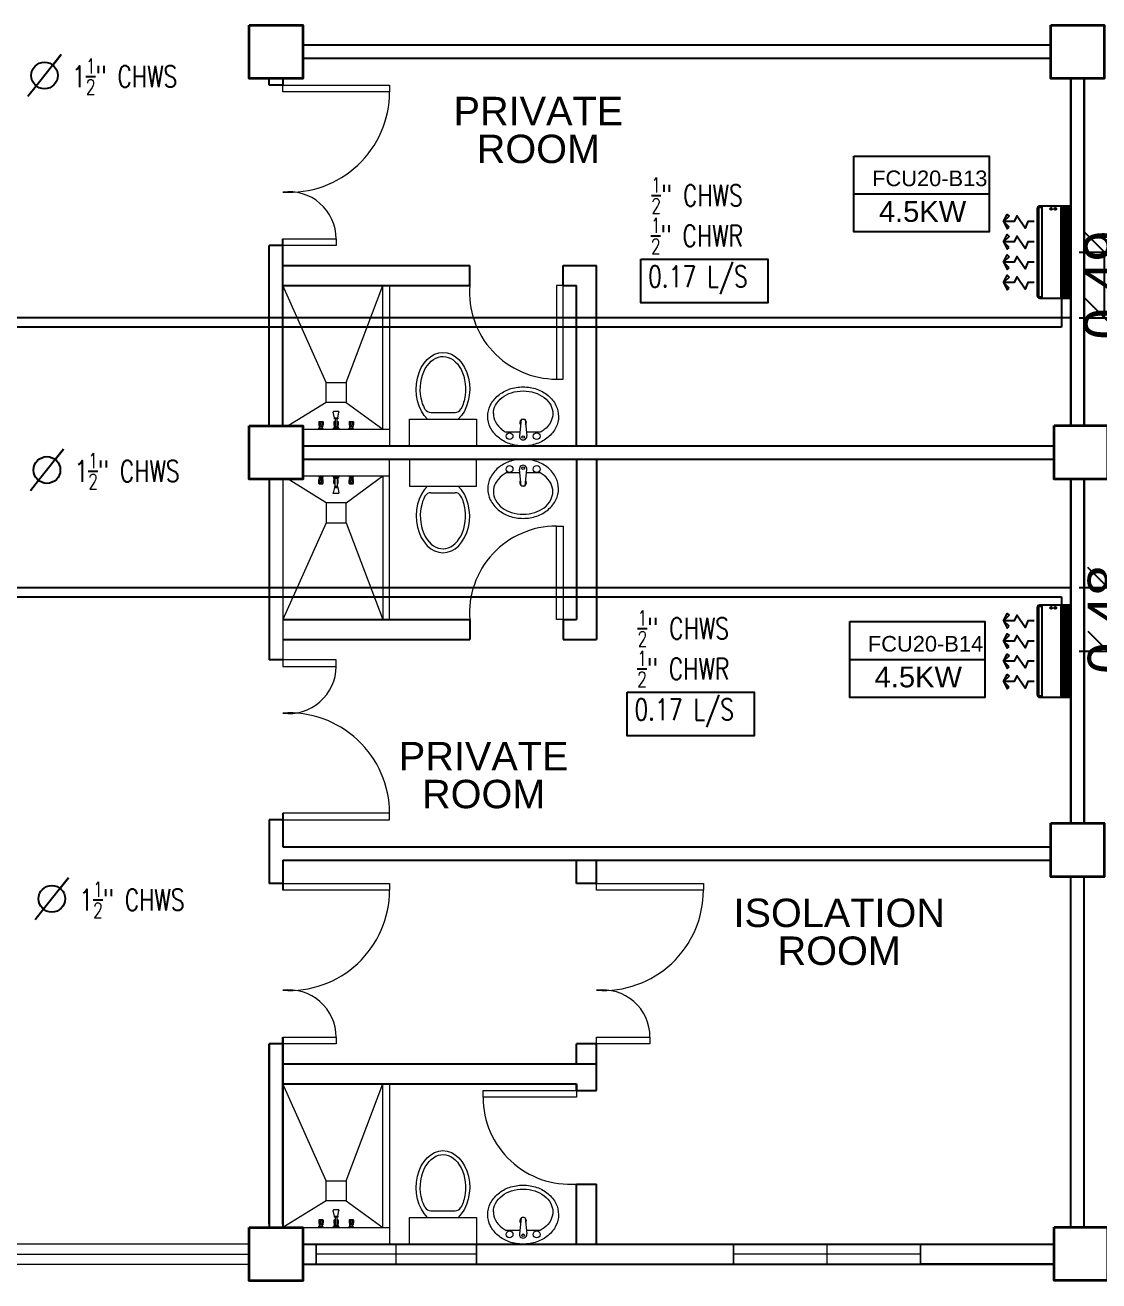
# Model space of a CAD drawing. Header units: millimetres. Extents: x 5 to 430, y 3 to 339.
# Drawn here: x 250.45 to 258.49, y 180.52 to 189.92 of the extents above; entities that cross this region are included whole.
import ezdxf

# ---------------------------------------------------------------- set-up
doc = ezdxf.new("R2010")
doc.units = ezdxf.units.MM
doc.header["$MEASUREMENT"] = 0
for name, color, linetype in [('AIR', 7, 'Continuous'), ('fcu line', 7, 'Continuous'), ('fcu return', 7, 'Continuous'), ('label', 7, 'Continuous'), ('Legends', 7, 'Continuous'), ('pipe label', 7, 'Continuous')]:
    doc.layers.add(name, color=color, linetype=linetype)
doc.styles.add('Arch-Dim', font='simplex.shx', dxfattribs={"width": 0.75})
doc.styles.get("Standard").update_dxf_attribs({"font": 'arial.ttf'})
doc.styles.add('SWISSLT175', font='swissl.ttf', dxfattribs={"height": 0.175})
doc.dimstyles.new('Copy of dimension', dxfattribs={"dimtxt": 0.3, "dimasz": 0.3, "dimexe": 0.18, "dimexo": 0.0625, "dimgap": 0.09, "dimtad": 0, "dimzin": 0, "dimdsep": 46, "dimtxsty": 'Standard', "dimblk": 'OBLIQUE', "dimcen": 0.09, "dimclrd": 256, "dimclre": 256, "dimclrt": 256, "dimadec": 0, "dimazin": 0, "dimtfac": 1, "dimtofl": 0, "dimtmove": 0, "dimatfit": 3, "dimldrblk": 'OBLIQUE', "dimfxl": 1, "dimtolj": 1, "dimtzin": 0, "dimarcsym": 0})

# ---------------------------------------------------------------- blocks, each defined once
blk = doc.blocks.new('CARRIER-S30-32 (FCD)')
at = {"layer": 'AIR'}
for p, q in [((0.825, -0.05), (-0.825, -0.05)), ((0.825, -0.075), (-0.825, -0.075)), ((0.825, -0.1), (-0.825, -0.1)), ((0.825, -0.125), (-0.825, -0.125)), ((0.825, -0.15), (-0.825, -0.15)), ((-0.6, -0.025), (-0.6, -0.175)), ((-0.4, -0.025), (-0.4, -0.175)), ((-0.2, -0.025), (-0.2, -0.175)), ((0, -0.025), (0, -0.175)), ((0.2, -0.025), (0.2, -0.175)), ((0.4, -0.025), (0.4, -0.175)), ((0.6, -0.025), (0.6, -0.175))]:
    blk.add_line(p, q, dxfattribs=at)
for points in [[(-0.8, -0.62), (0.8, -0.62, 0.414214), (0.85, -0.57), (0.85, 0), (-0.85, 0), (-0.85, -0.57, 0.414214)], [(-0.8, -0.595), (0.8, -0.595, 0.414214), (0.825, -0.57), (0.825, -0.525), (-0.825, -0.525), (-0.825, -0.57, 0.414214)]]:
    blk.add_lwpolyline(points, format="xyb", close=True, dxfattribs=at)
for points in [[(-0.825, -0.025), (0.825, -0.025), (0.825, -0.175), (-0.825, -0.175)], [(-0.664, -1.134), (-0.562, -1.239), (-0.697, -1.177)], [(-0.461, -1.134), (-0.562, -1.239), (-0.428, -1.177)], [(-0.289, -1.134), (-0.188, -1.239), (-0.322, -1.177)], [(-0.086, -1.134), (-0.188, -1.239), (-0.053, -1.177)], [(0.086, -1.134), (0.187, -1.239), (0.053, -1.177)], [(0.289, -1.134), (0.187, -1.239), (0.322, -1.177)], [(0.461, -1.134), (0.562, -1.239), (0.428, -1.177)], [(0.664, -1.134), (0.562, -1.239), (0.697, -1.177)]]:
    blk.add_lwpolyline(points, close=True, dxfattribs=at)
for points in [[(-0.562, -0.678), (-0.562, -0.794), (-0.44, -0.843), (-0.667, -0.996), (-0.562, -1.044), (-0.562, -1.239)], [(-0.188, -0.678), (-0.188, -0.794), (-0.065, -0.843), (-0.292, -0.996), (-0.188, -1.044), (-0.188, -1.239)], [(0.187, -0.678), (0.187, -0.794), (0.31, -0.843), (0.083, -0.996), (0.187, -1.044), (0.187, -1.239)], [(0.562, -0.678), (0.562, -0.794), (0.685, -0.843), (0.458, -0.996), (0.562, -1.044), (0.562, -1.239)]]:
    blk.add_lwpolyline(points, dxfattribs=at)
for centre in [(-0.8, -0.285), (-0.8, -0.36)]:
    blk.add_circle(centre, 0.0187, dxfattribs=at)
blk = doc.blocks.new('_Oblique')
at = {"color": 0, "linetype": 'ByBlock', "lineweight": -2}
blk.add_line((-0.5, -0.5), (0.5, 0.5), dxfattribs=at)
blk = doc.blocks.new('*D23')
at = {"layer": 'Defpoints', "color": 0, "transparency": 16777216}
for p in [(258.281, 188.219), (258.5338, 188.219), (258.281, 187.7268)]:
    blk.add_point(p, dxfattribs=at)
at = {"layer": 'Legends', "lineweight": -2, "transparency": 16777216}
for p, q in [((258.3435, 188.219), (258.7138, 188.219)), ((258.5338, 187.7268), (258.5338, 188.219)), ((258.3435, 187.7268), (258.7138, 187.7268))]:
    blk.add_line(p, q, dxfattribs=at)
at = {"layer": 'Legends', "lineweight": -2, "transparency": 16777216, "xscale": 0.3, "yscale": 0.3, "zscale": 0.3}
for p, rotation in [((258.5338, 188.219), 90), ((258.5338, 187.7268), 270)]:
    blk.add_blockref('_Oblique', p, dxfattribs=dict(at, rotation=rotation))
at = {"layer": 'Legends', "transparency": 16777216, "insert": (258.5338, 187.9729), "char_height": 0.3, "attachment_point": 5, "rotation": 90}
blk.add_mtext('\\A1;0.49', dxfattribs=at)
blk = doc.blocks.new('*D24')
at = {"layer": 'Defpoints', "color": 0, "transparency": 16777216}
for p in [(258.281, 185.7091), (258.281, 185.2315), (258.5601, 185.2315)]:
    blk.add_point(p, dxfattribs=at)
at = {"layer": 'Legends', "lineweight": -2, "transparency": 16777216}
for p, q in [((258.3435, 185.7091), (258.7401, 185.7091)), ((258.5601, 185.7091), (258.5601, 185.2315)), ((258.3435, 185.2315), (258.7401, 185.2315))]:
    blk.add_line(p, q, dxfattribs=at)
at = {"layer": 'Legends', "lineweight": -2, "transparency": 16777216, "xscale": 0.3, "yscale": 0.3, "zscale": 0.3}
for p, rotation in [((258.5601, 185.7091), 90), ((258.5601, 185.2315), 270)]:
    blk.add_blockref('_Oblique', p, dxfattribs=dict(at, rotation=rotation))
at = {"layer": 'Legends', "transparency": 16777216, "insert": (258.5601, 185.4703), "char_height": 0.3, "attachment_point": 5, "rotation": 90}
blk.add_mtext('\\A1;0.48', dxfattribs=at)

msp = doc.modelspace()

# ---------------------------------------------------------------- linework, layer by layer
at = {"color": 8, "lineweight": 25}
for p, q in [((258.131, 189.768), (252.531, 189.768)), ((258.131, 189.668), (252.531, 189.668)), ((252.281, 189.468), (252.281, 189.518)), ((252.381, 189.518), (252.381, 189.468)), ((258.281, 186.9201), (258.281, 189.518)), ((258.281, 189.518), (258.281, 186.9201)), ((258.381, 186.9201), (258.381, 189.518)), ((258.381, 189.518), (258.381, 186.9201)), ((252.381, 189.468), (252.281, 189.468)), ((252.381, 186.918), (252.381, 188.318)), ((252.281, 186.918), (252.281, 188.268)), ((252.381, 188.268), (252.281, 188.268)), ((252.281, 186.918), (252.281, 188.268)), ((252.531, 186.768), (258.1559, 186.768)), ((252.531, 186.668), (258.1559, 186.668)), ((252.281, 186.518), (252.281, 185.168)), ((258.281, 183.943), (258.281, 186.5201)), ((258.281, 186.5201), (258.281, 183.943)), ((258.381, 183.943), (258.381, 186.5201)), ((258.381, 186.5201), (258.381, 183.943)), ((252.381, 185.168), (252.281, 185.168)), ((252.281, 183.968), (252.281, 183.718)), ((252.381, 183.968), (252.281, 183.968)), ((252.381, 184.018), (252.381, 183.768)), ((252.281, 183.718), (252.281, 183.493)), ((252.381, 183.768), (258.131, 183.768)), ((252.381, 183.668), (252.381, 183.443)), ((252.381, 183.668), (258.131, 183.668)), ((252.381, 183.493), (252.281, 183.493)), ((258.281, 180.9201), (258.281, 183.543)), ((258.381, 180.9201), (258.381, 183.543)), ((252.281, 182.293), (252.281, 180.918)), ((252.281, 180.943), (252.281, 182.293)), ((252.381, 182.293), (252.281, 182.293)), ((252.281, 180.943), (252.281, 182.293)), ((252.381, 182.343), (252.381, 180.918)), ((252.381, 180.943), (252.381, 182.343)), ((252.531, 180.793), (258.1559, 180.793)), ((252.531, 180.643), (258.1559, 180.643)), ((258.1559, 180.643), (257.1559, 180.643))]:
    msp.add_line(p, q, dxfattribs=at)
at = {"color": 8, "lineweight": 25, "ltscale": 0.3}
for p, q in [((252.381, 188.118), (253.781, 188.118)), ((253.781, 187.968), (253.781, 188.118)), ((254.481, 188.118), (254.731, 188.118)), ((254.481, 187.968), (254.481, 188.118)), ((254.731, 186.768), (254.731, 188.118)), ((252.381, 187.968), (253.781, 187.968)), ((254.481, 187.968), (254.581, 187.968)), ((254.581, 186.768), (254.581, 187.968)), ((254.581, 186.668), (254.581, 185.468)), ((254.731, 186.668), (254.731, 185.318)), ((252.381, 185.468), (253.781, 185.468)), ((253.781, 185.468), (253.781, 185.318)), ((254.481, 185.468), (254.581, 185.468)), ((254.481, 185.468), (254.481, 185.318)), ((252.381, 185.318), (253.781, 185.318)), ((254.481, 185.318), (254.731, 185.318)), ((252.381, 182.143), (254.731, 182.143)), ((254.481, 182.143), (254.731, 182.143)), ((254.731, 181.943), (254.731, 182.143)), ((252.381, 181.993), (254.581, 181.993)), ((254.481, 181.993), (254.581, 181.993)), ((254.581, 181.943), (254.581, 181.993)), ((254.581, 180.793), (254.581, 181.243)), ((254.731, 180.793), (254.731, 181.243))]:
    msp.add_line(p, q, dxfattribs=at)
at = {"color": 8, "lineweight": 9, "ltscale": 0.3}
for p, q in [((252.706, 187.243), (252.381, 187.968)), ((252.856, 187.243), (253.131, 187.968)), ((252.706, 187.093), (252.4216, 186.918)), ((252.856, 187.093), (253.131, 186.893)), ((252.706, 186.343), (252.4216, 186.518)), ((252.856, 186.343), (253.131, 186.543)), ((252.706, 186.193), (252.381, 185.468)), ((252.856, 186.193), (253.131, 185.468)), ((252.706, 181.268), (252.381, 181.993)), ((252.856, 181.268), (253.131, 181.993)), ((252.706, 181.118), (252.381, 180.918)), ((252.856, 181.118), (253.131, 180.918))]:
    msp.add_line(p, q, dxfattribs=at)
at = {"color": 8, "lineweight": 9}
for p, q in [((252.281, 186.968), (252.281, 186.918)), ((252.381, 187.018), (252.381, 186.918)), ((252.7686, 186.9783), (252.7601, 187.0203)), ((252.8003, 187.0248), (252.7616, 187.0248)), ((252.7686, 186.9783), (252.7933, 186.9784)), ((252.7686, 186.9783), (252.7933, 186.9784)), ((252.7686, 186.9708), (252.7686, 186.9783)), ((252.7933, 186.9708), (252.7686, 186.9708)), ((252.7734, 186.9708), (252.7734, 186.9084)), ((252.7885, 186.9084), (252.7885, 186.9708)), ((252.7933, 186.9784), (252.8018, 187.0203)), ((252.7933, 186.9784), (252.7933, 186.9708)), ((253.331, 186.768), (253.331, 186.968)), ((253.331, 186.968), (253.831, 186.968)), ((253.4904, 187.018), (253.6713, 187.018)), ((253.831, 186.968), (253.831, 186.768)), ((252.531, 186.893), (253.181, 186.893)), ((252.6503, 186.8937), (252.6537, 186.9005)), ((252.6503, 186.8937), (252.6844, 186.8937)), ((252.6503, 186.8937), (252.6503, 186.893)), ((252.6503, 186.893), (252.6844, 186.893)), ((252.6542, 186.9501), (252.6506, 186.9483)), ((252.6506, 186.9483), (252.684, 186.9483)), ((252.6506, 186.9483), (252.6506, 186.9263)), ((252.6506, 186.9263), (252.6528, 186.9222)), ((252.6533, 186.9204), (252.6533, 186.9145)), ((252.6533, 186.9145), (252.6541, 186.9123)), ((252.6533, 186.9145), (252.6813, 186.9145)), ((252.6537, 186.9005), (252.6809, 186.9005)), ((252.6541, 186.9263), (252.6614, 186.9263)), ((252.6541, 186.9123), (252.6806, 186.9123)), ((252.6542, 186.9517), (252.6804, 186.9517)), ((252.6542, 186.9517), (252.6542, 186.9501)), ((252.6542, 186.9501), (252.6804, 186.9502)), ((252.6542, 186.9394), (252.6542, 186.9273)), ((252.6559, 186.9005), (252.6559, 186.9123)), ((252.6612, 186.9395), (252.6612, 186.9274)), ((252.6805, 186.9263), (252.6732, 186.9263)), ((252.6734, 186.9395), (252.6734, 186.9274)), ((252.6787, 186.9005), (252.6787, 186.9123)), ((252.6804, 186.9517), (252.6804, 186.9502)), ((252.6804, 186.9502), (252.684, 186.9483)), ((252.6804, 186.9394), (252.6804, 186.9273)), ((252.6813, 186.9145), (252.6806, 186.9123)), ((252.6844, 186.8937), (252.6809, 186.9005)), ((252.6813, 186.9204), (252.6813, 186.9145)), ((252.684, 186.9263), (252.6818, 186.9222)), ((252.684, 186.9483), (252.684, 186.9263)), ((252.6844, 186.8937), (252.6844, 186.893)), ((252.7636, 186.8988), (252.752, 186.893)), ((252.752, 186.893), (252.8099, 186.893)), ((252.7983, 186.9084), (252.7636, 186.9084)), ((252.7636, 186.9084), (252.7636, 186.8988)), ((252.7983, 186.8988), (252.7636, 186.8988)), ((252.7636, 186.8988), (252.7983, 186.8988)), ((252.7679, 186.9502), (252.7643, 186.9483)), ((252.7643, 186.9483), (252.7734, 186.9483)), ((252.7643, 186.9483), (252.7643, 186.9263)), ((252.7643, 186.9263), (252.7665, 186.9222)), ((252.7669, 186.9204), (252.7669, 186.9146)), ((252.7669, 186.9146), (252.7734, 186.9146)), ((252.7669, 186.9146), (252.7677, 186.9123)), ((252.7677, 186.9263), (252.7734, 186.9263)), ((252.7677, 186.9123), (252.7734, 186.9123)), ((252.7679, 186.9517), (252.7734, 186.9517)), ((252.7679, 186.9517), (252.7679, 186.9502)), ((252.7679, 186.9502), (252.7734, 186.9502)), ((252.7679, 186.9394), (252.7679, 186.9273)), ((252.7696, 186.9084), (252.7696, 186.9123)), ((252.7734, 186.9084), (252.7885, 186.9084)), ((252.7885, 186.9517), (252.794, 186.9517)), ((252.7885, 186.9502), (252.794, 186.9502)), ((252.7885, 186.9483), (252.7976, 186.9483)), ((252.7942, 186.9263), (252.7885, 186.9263)), ((252.7885, 186.9146), (252.795, 186.9146)), ((252.7885, 186.9123), (252.7942, 186.9123)), ((252.7923, 186.9084), (252.7923, 186.9123)), ((252.794, 186.9517), (252.794, 186.9502)), ((252.794, 186.9502), (252.7976, 186.9483)), ((252.794, 186.9394), (252.794, 186.9273)), ((252.795, 186.9146), (252.7942, 186.9123)), ((252.795, 186.9204), (252.795, 186.9146)), ((252.7976, 186.9263), (252.7954, 186.9222)), ((252.7976, 186.9483), (252.7976, 186.9263)), ((252.7983, 186.8988), (252.7983, 186.9084)), ((252.8099, 186.893), (252.7983, 186.8988)), ((252.8775, 186.8937), (252.8809, 186.9006)), ((252.8775, 186.8937), (252.8775, 186.893)), ((252.8775, 186.8937), (252.9116, 186.8937)), ((252.8775, 186.893), (252.9116, 186.893)), ((252.8815, 186.9502), (252.8779, 186.9483)), ((252.8779, 186.9483), (252.8779, 186.9263)), ((252.8779, 186.9483), (252.9112, 186.9483)), ((252.8779, 186.9263), (252.8801, 186.9222)), ((252.8806, 186.9204), (252.8806, 186.9146)), ((252.8806, 186.9146), (252.9086, 186.9146)), ((252.8806, 186.9146), (252.8813, 186.9123)), ((252.8809, 186.9006), (252.9082, 186.9006)), ((252.8813, 186.9123), (252.9078, 186.9123)), ((252.8814, 186.9263), (252.8887, 186.9263)), ((252.8815, 186.9517), (252.8815, 186.9502)), ((252.8815, 186.9517), (252.9076, 186.9517)), ((252.8815, 186.9502), (252.9076, 186.9502)), ((252.8815, 186.9395), (252.8815, 186.9273)), ((252.8832, 186.9005), (252.8832, 186.9123)), ((252.8885, 186.9396), (252.8885, 186.9274)), ((252.9078, 186.9263), (252.9005, 186.9263)), ((252.9006, 186.9396), (252.9006, 186.9274)), ((252.9059, 186.9006), (252.9059, 186.9123)), ((252.9076, 186.9517), (252.9076, 186.9502)), ((252.9076, 186.9502), (252.9112, 186.9483)), ((252.9077, 186.9395), (252.9077, 186.9273)), ((252.9086, 186.9146), (252.9078, 186.9123)), ((252.9116, 186.8937), (252.9082, 186.9006)), ((252.9086, 186.9204), (252.9086, 186.9146)), ((252.9112, 186.9263), (252.9091, 186.9222)), ((252.9112, 186.9483), (252.9112, 186.9263)), ((252.9116, 186.8937), (252.9116, 186.893)), ((254.1665, 186.9659), (254.1531, 186.844)), ((254.1955, 186.9659), (254.2088, 186.844)), ((254.1566, 186.87), (254.0543, 186.87)), ((253.831, 186.768), (253.331, 186.768)), ((253.331, 186.668), (253.331, 186.468)), ((253.831, 186.668), (253.331, 186.668)), ((253.831, 186.468), (253.831, 186.668)), ((254.1665, 186.4701), (254.1531, 186.5919)), ((254.1955, 186.4701), (254.2088, 186.5919)), ((252.531, 186.543), (253.181, 186.543)), ((252.6503, 186.543), (252.6844, 186.543)), ((252.6503, 186.5422), (252.6503, 186.543)), ((252.6503, 186.5422), (252.6844, 186.5422)), ((252.6503, 186.5422), (252.6537, 186.5354)), ((252.6506, 186.5096), (252.6528, 186.5137)), ((252.6506, 186.4877), (252.6506, 186.5096)), ((252.6533, 186.5214), (252.6541, 186.5237)), ((252.6533, 186.5214), (252.6813, 186.5214)), ((252.6533, 186.5155), (252.6533, 186.5214)), ((252.6537, 186.5354), (252.6809, 186.5354)), ((252.6541, 186.5237), (252.6806, 186.5237)), ((252.6541, 186.5096), (252.6614, 186.5096)), ((252.6542, 186.4965), (252.6542, 186.5086)), ((252.6559, 186.5354), (252.6559, 186.5237)), ((252.6612, 186.4964), (252.6612, 186.5085)), ((252.6805, 186.5096), (252.6732, 186.5096)), ((252.6734, 186.4964), (252.6734, 186.5085)), ((252.6787, 186.5354), (252.6787, 186.5237)), ((252.6804, 186.4965), (252.6804, 186.5086)), ((252.6813, 186.5214), (252.6806, 186.5237)), ((252.6844, 186.5422), (252.6809, 186.5354)), ((252.6813, 186.5155), (252.6813, 186.5214)), ((252.684, 186.5096), (252.6818, 186.5137)), ((252.684, 186.4877), (252.684, 186.5096)), ((252.6844, 186.5422), (252.6844, 186.543)), ((252.7636, 186.5372), (252.752, 186.543)), ((252.752, 186.543), (252.8099, 186.543)), ((252.7983, 186.5372), (252.7636, 186.5372)), ((252.7636, 186.5275), (252.7636, 186.5372)), ((252.7636, 186.5372), (252.7983, 186.5372)), ((252.7983, 186.5275), (252.7636, 186.5275)), ((252.7643, 186.5096), (252.7665, 186.5137)), ((252.7643, 186.4877), (252.7643, 186.5096)), ((252.7669, 186.5214), (252.7677, 186.5236)), ((252.7669, 186.5214), (252.7734, 186.5214)), ((252.7669, 186.5155), (252.7669, 186.5214)), ((252.7677, 186.5236), (252.7734, 186.5236)), ((252.7677, 186.5096), (252.7734, 186.5096)), ((252.7679, 186.4965), (252.7679, 186.5086)), ((252.7696, 186.5275), (252.7696, 186.5236)), ((252.7734, 186.4652), (252.7734, 186.5275)), ((252.7734, 186.5275), (252.7885, 186.5275)), ((252.7885, 186.5275), (252.7885, 186.4652)), ((252.7885, 186.5236), (252.7942, 186.5236)), ((252.7885, 186.5214), (252.795, 186.5214)), ((252.7942, 186.5096), (252.7885, 186.5096)), ((252.7923, 186.5275), (252.7923, 186.5236)), ((252.794, 186.4965), (252.794, 186.5086)), ((252.795, 186.5214), (252.7942, 186.5236)), ((252.795, 186.5155), (252.795, 186.5214)), ((252.7976, 186.5096), (252.7954, 186.5137)), ((252.7976, 186.4877), (252.7976, 186.5096)), ((252.8099, 186.543), (252.7983, 186.5372)), ((252.7983, 186.5372), (252.7983, 186.5275)), ((252.8775, 186.5422), (252.8775, 186.543)), ((252.8775, 186.543), (252.9116, 186.543)), ((252.8775, 186.5422), (252.8809, 186.5354)), ((252.8775, 186.5422), (252.9116, 186.5422)), ((252.8779, 186.5096), (252.8801, 186.5137)), ((252.8779, 186.4877), (252.8779, 186.5096)), ((252.8806, 186.5214), (252.8813, 186.5236)), ((252.8806, 186.5155), (252.8806, 186.5214)), ((252.8806, 186.5214), (252.9086, 186.5214)), ((252.8809, 186.5354), (252.9082, 186.5354)), ((252.8813, 186.5236), (252.9078, 186.5236)), ((252.8814, 186.5096), (252.8887, 186.5096)), ((252.8815, 186.4965), (252.8815, 186.5086)), ((252.8832, 186.5354), (252.8832, 186.5236)), ((252.8885, 186.4964), (252.8885, 186.5085)), ((252.9078, 186.5096), (252.9005, 186.5096)), ((252.9006, 186.4964), (252.9006, 186.5085)), ((252.9059, 186.5354), (252.9059, 186.5236)), ((252.9077, 186.4965), (252.9077, 186.5086)), ((252.9086, 186.5214), (252.9078, 186.5236)), ((252.9116, 186.5422), (252.9082, 186.5354)), ((252.9086, 186.5155), (252.9086, 186.5214)), ((252.9112, 186.5096), (252.9091, 186.5137)), ((252.9112, 186.4876), (252.9112, 186.5096)), ((252.9116, 186.5422), (252.9116, 186.543)), ((254.1566, 186.566), (254.0543, 186.566)), ((252.6506, 186.4877), (252.684, 186.4877)), ((252.6542, 186.4858), (252.6506, 186.4877)), ((252.6542, 186.4858), (252.6804, 186.4858)), ((252.6542, 186.4843), (252.6542, 186.4858)), ((252.6542, 186.4843), (252.6804, 186.4843)), ((252.6804, 186.4858), (252.684, 186.4877)), ((252.6804, 186.4843), (252.6804, 186.4858)), ((252.7686, 186.4576), (252.7601, 186.4157)), ((252.8003, 186.4111), (252.7616, 186.4111)), ((252.7643, 186.4877), (252.7734, 186.4877)), ((252.7679, 186.4858), (252.7643, 186.4877)), ((252.7679, 186.4858), (252.7734, 186.4858)), ((252.7679, 186.4843), (252.7679, 186.4858)), ((252.7679, 186.4843), (252.7734, 186.4843)), ((252.7686, 186.4652), (252.7686, 186.4576)), ((252.7933, 186.4652), (252.7686, 186.4652)), ((252.7686, 186.4576), (252.7933, 186.4576)), ((252.7686, 186.4576), (252.7933, 186.4576)), ((252.7885, 186.4877), (252.7976, 186.4877)), ((252.7885, 186.4858), (252.794, 186.4858)), ((252.7885, 186.4843), (252.794, 186.4843)), ((252.7933, 186.4576), (252.7933, 186.4652)), ((252.7933, 186.4576), (252.8018, 186.4157)), ((252.794, 186.4858), (252.7976, 186.4877)), ((252.794, 186.4843), (252.794, 186.4858)), ((252.8815, 186.4858), (252.8779, 186.4877)), ((252.8779, 186.4877), (252.9112, 186.4876)), ((252.8815, 186.4842), (252.8815, 186.4858)), ((252.8815, 186.4858), (252.9076, 186.4858)), ((252.8815, 186.4842), (252.9076, 186.4842)), ((252.9076, 186.4858), (252.9112, 186.4876)), ((252.9076, 186.4842), (252.9076, 186.4858)), ((253.331, 186.468), (253.831, 186.468)), ((253.4904, 186.418), (253.6713, 186.418)), ((252.281, 183.493), (252.281, 183.543)), ((252.7686, 181.0033), (252.7601, 181.0453)), ((252.8003, 181.0498), (252.7616, 181.0498)), ((252.7933, 181.0034), (252.8018, 181.0453)), ((252.6542, 180.9751), (252.6506, 180.9733)), ((252.6506, 180.9733), (252.684, 180.9733)), ((252.6506, 180.9733), (252.6506, 180.9513)), ((252.6506, 180.9513), (252.6528, 180.9472)), ((252.6541, 180.9513), (252.6614, 180.9513)), ((252.6542, 180.9767), (252.6804, 180.9767)), ((252.6542, 180.9767), (252.6542, 180.9751)), ((252.6542, 180.9751), (252.6804, 180.9752)), ((252.6542, 180.9644), (252.6542, 180.9523)), ((252.6612, 180.9645), (252.6612, 180.9524)), ((252.6805, 180.9513), (252.6732, 180.9513)), ((252.6734, 180.9645), (252.6734, 180.9524)), ((252.6804, 180.9767), (252.6804, 180.9752)), ((252.6804, 180.9752), (252.684, 180.9733)), ((252.6804, 180.9644), (252.6804, 180.9523)), ((252.684, 180.9513), (252.6818, 180.9472)), ((252.684, 180.9733), (252.684, 180.9513)), ((252.7679, 180.9752), (252.7643, 180.9733)), ((252.7643, 180.9733), (252.7734, 180.9733)), ((252.7643, 180.9733), (252.7643, 180.9513)), ((252.7643, 180.9513), (252.7665, 180.9472)), ((252.7677, 180.9513), (252.7734, 180.9513)), ((252.7679, 180.9767), (252.7734, 180.9767)), ((252.7679, 180.9767), (252.7679, 180.9752)), ((252.7679, 180.9752), (252.7734, 180.9752)), ((252.7679, 180.9644), (252.7679, 180.9523)), ((252.7686, 181.0033), (252.7933, 181.0034)), ((252.7686, 181.0033), (252.7933, 181.0034)), ((252.7686, 180.9958), (252.7686, 181.0033)), ((252.7933, 180.9958), (252.7686, 180.9958)), ((252.7734, 180.9958), (252.7734, 180.9334)), ((252.7885, 180.9334), (252.7885, 180.9958)), ((252.7885, 180.9767), (252.794, 180.9767)), ((252.7885, 180.9752), (252.794, 180.9752)), ((252.7885, 180.9733), (252.7976, 180.9733)), ((252.7942, 180.9513), (252.7885, 180.9513)), ((252.7933, 181.0034), (252.7933, 180.9958)), ((252.794, 180.9767), (252.794, 180.9752)), ((252.794, 180.9752), (252.7976, 180.9733)), ((252.794, 180.9644), (252.794, 180.9523)), ((252.7976, 180.9513), (252.7954, 180.9472)), ((252.7976, 180.9733), (252.7976, 180.9513)), ((252.8815, 180.9752), (252.8779, 180.9733)), ((252.8779, 180.9733), (252.8779, 180.9513)), ((252.8779, 180.9733), (252.9112, 180.9733)), ((252.8779, 180.9513), (252.8801, 180.9472)), ((252.8814, 180.9513), (252.8887, 180.9513)), ((252.8815, 180.9767), (252.8815, 180.9752)), ((252.8815, 180.9767), (252.9076, 180.9767)), ((252.8815, 180.9752), (252.9076, 180.9752)), ((252.8815, 180.9645), (252.8815, 180.9523)), ((252.8885, 180.9646), (252.8885, 180.9524)), ((252.9078, 180.9513), (252.9005, 180.9513)), ((252.9006, 180.9646), (252.9006, 180.9524)), ((252.9076, 180.9767), (252.9076, 180.9752)), ((252.9076, 180.9752), (252.9112, 180.9733)), ((252.9077, 180.9645), (252.9077, 180.9523)), ((252.9112, 180.9513), (252.9091, 180.9472)), ((252.9112, 180.9733), (252.9112, 180.9513)), ((253.331, 180.793), (253.331, 180.993)), ((253.331, 180.993), (253.831, 180.993)), ((253.4904, 181.043), (253.6713, 181.043)), ((253.831, 180.993), (253.831, 180.793)), ((254.1665, 180.9909), (254.1531, 180.869)), ((254.1955, 180.9909), (254.2088, 180.869)), ((252.531, 180.918), (253.181, 180.918)), ((252.6503, 180.9187), (252.6537, 180.9255)), ((252.6503, 180.9187), (252.6844, 180.9187)), ((252.6503, 180.9187), (252.6503, 180.918)), ((252.6503, 180.918), (252.6844, 180.918)), ((252.6533, 180.9454), (252.6533, 180.9395)), ((252.6533, 180.9395), (252.6541, 180.9373)), ((252.6533, 180.9395), (252.6813, 180.9395)), ((252.6537, 180.9255), (252.6809, 180.9255)), ((252.6541, 180.9373), (252.6806, 180.9373)), ((252.6559, 180.9255), (252.6559, 180.9373)), ((252.6787, 180.9255), (252.6787, 180.9373)), ((252.6813, 180.9395), (252.6806, 180.9373)), ((252.6844, 180.9187), (252.6809, 180.9255)), ((252.6813, 180.9454), (252.6813, 180.9395)), ((252.6844, 180.9187), (252.6844, 180.918)), ((252.7636, 180.9238), (252.752, 180.918)), ((252.752, 180.918), (252.8099, 180.918)), ((252.7983, 180.9334), (252.7636, 180.9334)), ((252.7636, 180.9334), (252.7636, 180.9238)), ((252.7983, 180.9238), (252.7636, 180.9238)), ((252.7636, 180.9238), (252.7983, 180.9238)), ((252.7669, 180.9454), (252.7669, 180.9396)), ((252.7669, 180.9396), (252.7734, 180.9396)), ((252.7669, 180.9396), (252.7677, 180.9373)), ((252.7677, 180.9373), (252.7734, 180.9373)), ((252.7696, 180.9334), (252.7696, 180.9373)), ((252.7734, 180.9334), (252.7885, 180.9334)), ((252.7885, 180.9396), (252.795, 180.9396)), ((252.7885, 180.9373), (252.7942, 180.9373)), ((252.7923, 180.9334), (252.7923, 180.9373)), ((252.795, 180.9396), (252.7942, 180.9373)), ((252.795, 180.9454), (252.795, 180.9396)), ((252.7983, 180.9238), (252.7983, 180.9334)), ((252.8099, 180.918), (252.7983, 180.9238)), ((252.8775, 180.9187), (252.8809, 180.9256)), ((252.8775, 180.9187), (252.8775, 180.918)), ((252.8775, 180.9187), (252.9116, 180.9187)), ((252.8775, 180.918), (252.9116, 180.918)), ((252.8806, 180.9454), (252.8806, 180.9396)), ((252.8806, 180.9396), (252.9086, 180.9396)), ((252.8806, 180.9396), (252.8813, 180.9373)), ((252.8809, 180.9256), (252.9082, 180.9256)), ((252.8813, 180.9373), (252.9078, 180.9373)), ((252.8832, 180.9255), (252.8832, 180.9373)), ((252.9059, 180.9256), (252.9059, 180.9373)), ((252.9086, 180.9396), (252.9078, 180.9373)), ((252.9116, 180.9187), (252.9082, 180.9256)), ((252.9086, 180.9454), (252.9086, 180.9396)), ((252.9116, 180.9187), (252.9116, 180.918)), ((254.1566, 180.895), (254.0543, 180.895)), ((252.131, 180.793), (249.431, 180.793)), ((252.531, 180.793), (252.631, 180.793)), ((252.631, 180.793), (252.631, 180.643)), ((253.231, 180.643), (253.231, 180.793)), ((253.831, 180.793), (253.331, 180.793)), ((253.831, 180.643), (253.831, 180.793)), ((255.7559, 180.793), (255.7559, 180.643)), ((256.4559, 180.793), (256.4559, 180.643)), ((257.1559, 180.643), (257.1559, 180.793)), ((249.431, 180.718), (252.131, 180.718)), ((253.831, 180.718), (252.631, 180.718)), ((257.1559, 180.718), (255.7559, 180.718)), ((249.431, 180.643), (252.131, 180.643)), ((252.631, 180.643), (253.231, 180.643)), ((253.231, 180.643), (253.831, 180.643))]:
    msp.add_line(p, q, dxfattribs=at)
at = {"color": 8, "lineweight": 13}
for p, q in [((252.381, 186.518), (252.381, 185.118)), ((252.381, 183.543), (252.381, 183.493))]:
    msp.add_line(p, q, dxfattribs=at)
at = {"color": 8, "linetype": 'Continuous', "lineweight": 25}
for p, q in [((254.581, 183.493), (254.581, 183.668)), ((254.731, 183.493), (254.731, 183.668)), ((254.731, 183.493), (254.581, 183.493)), ((254.581, 182.143), (254.581, 182.293)), ((254.731, 182.293), (254.581, 182.293)), ((254.731, 182.143), (254.731, 182.293)), ((254.581, 181.993), (254.581, 181.943)), ((254.581, 181.943), (254.731, 181.943)), ((254.581, 181.243), (254.731, 181.243))]:
    msp.add_line(p, q, dxfattribs=at)
at = {"color": 8, "lineweight": 35}
for points in [[(252.131, 189.918), (252.531, 189.918), (252.531, 189.518), (252.131, 189.518)], [(258.131, 189.918), (258.531, 189.918), (258.531, 189.518), (258.131, 189.518)], [(252.131, 186.918), (252.531, 186.918), (252.531, 186.518), (252.131, 186.518)], [(258.1559, 186.9201), (258.5559, 186.9201), (258.5559, 186.5201), (258.1559, 186.5201)], [(258.131, 183.943), (258.531, 183.943), (258.531, 183.543), (258.131, 183.543)], [(252.131, 180.918), (252.531, 180.918), (252.531, 180.518), (252.131, 180.518)], [(258.1559, 180.9201), (258.5559, 180.9201), (258.5559, 180.5201), (258.1559, 180.5201)]]:
    msp.add_lwpolyline(points, close=True, dxfattribs=at)
at = {"color": 8, "lineweight": 13, "ltscale": 0.03}
for points in [[(252.381, 189.418), (252.381, 189.468), (253.181, 189.468), (253.181, 189.418)], [(252.381, 188.268), (252.381, 188.318), (252.781, 188.318), (252.781, 188.268)], [(254.481, 187.968), (254.431, 187.968), (254.431, 187.268), (254.481, 187.268)], [(254.481, 185.468), (254.431, 185.468), (254.431, 186.168), (254.481, 186.168)], [(252.381, 185.168), (252.381, 185.118), (252.781, 185.118), (252.781, 185.168)], [(252.381, 184.018), (252.381, 183.968), (253.181, 183.968), (253.181, 184.018)], [(252.381, 183.443), (252.381, 183.493), (253.181, 183.493), (253.181, 183.443)], [(254.731, 183.443), (254.731, 183.493), (255.531, 183.493), (255.531, 183.443)], [(252.381, 182.293), (252.381, 182.343), (252.781, 182.343), (252.781, 182.293)], [(254.731, 182.293), (254.731, 182.343), (255.131, 182.343), (255.131, 182.293)], [(254.581, 181.943), (254.581, 181.893), (253.881, 181.893), (253.881, 181.943)]]:
    msp.add_lwpolyline(points, close=True, dxfattribs=at)
at = {"color": 8, "lineweight": 9, "ltscale": 0.3}
for points in [[(253.131, 186.893), (253.131, 187.968), (253.181, 187.968), (253.181, 186.768), (253.181, 186.768)], [(253.131, 186.543), (253.131, 185.468), (253.181, 185.468), (253.181, 186.668), (253.181, 186.668)], [(253.131, 180.918), (253.131, 181.993), (253.181, 181.993), (253.181, 180.793), (253.181, 180.793)]]:
    msp.add_lwpolyline(points, dxfattribs=at)
at = {"color": 8, "lineweight": 9, "ltscale": 0.03}
for points in [[(252.856, 187.093), (252.706, 187.093), (252.706, 187.243), (252.856, 187.243)], [(252.856, 186.343), (252.706, 186.343), (252.706, 186.193), (252.856, 186.193)], [(252.856, 181.118), (252.706, 181.118), (252.706, 181.268), (252.856, 181.268)]]:
    msp.add_lwpolyline(points, close=True, dxfattribs=at)
at = {"color": 8, "lineweight": 9}
for points in [[(253.916, 186.989, -0.11576), (253.9353, 187.0714, -0.104047), (253.9936, 187.1452, -0.090875), (254.0775, 187.1926, -0.083344), (254.181, 187.21, -0.083344), (254.2844, 187.1926, -0.090875), (254.3683, 187.1452, -0.104047), (254.4266, 187.0714, -0.11576), (254.446, 186.989, -0.11576), (254.4266, 186.9065, -0.104047), (254.3683, 186.8327, -0.090875), (254.2844, 186.7853, -0.083344), (254.181, 186.768, -0.083344), (254.0775, 186.7853, -0.090875), (253.9936, 186.8327, -0.104047), (253.9353, 186.9065, -0.11576)], [(253.916, 186.447, 0.11576), (253.9353, 186.3645, 0.104047), (253.9936, 186.2907, 0.090875), (254.0775, 186.2433, 0.083344), (254.181, 186.226, 0.083344), (254.2844, 186.2433, 0.090875), (254.3683, 186.2907, 0.104047), (254.4266, 186.3645, 0.11576), (254.446, 186.447, 0.11576), (254.4266, 186.5294, 0.104047), (254.3683, 186.6032, 0.090875), (254.2844, 186.6506, 0.083344), (254.181, 186.668, 0.083344), (254.0775, 186.6506, 0.090875), (253.9936, 186.6032, 0.104047), (253.9353, 186.5294, 0.11576)], [(253.916, 181.014, -0.11576), (253.9353, 181.0964, -0.104047), (253.9936, 181.1702, -0.090875), (254.0775, 181.2176, -0.083344), (254.181, 181.235, -0.083344), (254.2844, 181.2176, -0.090875), (254.3683, 181.1702, -0.104047), (254.4266, 181.0964, -0.11576), (254.446, 181.014, -0.11576), (254.4266, 180.9315, -0.104047), (254.3683, 180.8577, -0.090875), (254.2844, 180.8103, -0.083344), (254.181, 180.793, -0.083344), (254.0775, 180.8103, -0.090875), (253.9936, 180.8577, -0.104047), (253.9353, 180.9315, -0.11576)]]:
    msp.add_lwpolyline(points, format="xyb", close=True, dxfattribs=at)
for points in [[(253.9585, 187.01, -0.124838), (253.9743, 187.0725, -0.105788), (254.0236, 187.1302, -0.086697), (254.0934, 187.1664, -0.076776), (254.181, 187.18, -0.076776), (254.2685, 187.1664, -0.086697), (254.3383, 187.1302, -0.105788), (254.3876, 187.0725, -0.124838), (254.4035, 187.01, -0.124838), (254.3876, 186.9474, -0.105788), (254.3383, 186.8898, -0.040067), (254.3076, 186.87), (254.2053, 186.87, -0.040067)], [(253.9585, 186.426, 0.124838), (253.9743, 186.3634, 0.105788), (254.0236, 186.3058, 0.086697), (254.0934, 186.2695, 0.076776), (254.181, 186.256, 0.076776), (254.2685, 186.2695, 0.086697), (254.3383, 186.3058, 0.105788), (254.3876, 186.3634, 0.124838), (254.4035, 186.426, 0.124838), (254.3876, 186.4885, 0.105788), (254.3383, 186.5462, 0.040067), (254.3076, 186.566), (254.2053, 186.566, 0.040067)], [(253.9585, 181.035, -0.124838), (253.9743, 181.0975, -0.105788), (254.0236, 181.1552, -0.086697), (254.0934, 181.1914, -0.076776), (254.181, 181.205, -0.076776), (254.2685, 181.1914, -0.086697), (254.3383, 181.1552, -0.105788), (254.3876, 181.0975, -0.124838), (254.4035, 181.035, -0.124838), (254.3876, 180.9724, -0.105788), (254.3383, 180.9148, -0.040067), (254.3076, 180.895), (254.2053, 180.895, -0.040067)]]:
    msp.add_lwpolyline(points, format="xyb", dxfattribs=at)
for points in [[(252.631, 180.793), (253.831, 180.793), (253.831, 180.643), (252.631, 180.643)], [(255.7559, 180.793), (257.1559, 180.793), (257.1559, 180.643), (255.7559, 180.643)]]:
    msp.add_lwpolyline(points, close=True, dxfattribs=at)
for centre, radius in [((254.0794, 186.841), 0.0255), ((254.181, 186.8345), 0.0095), ((254.2826, 186.841), 0.0255), ((254.0794, 186.595), 0.0255), ((254.181, 186.6015), 0.0095), ((254.2826, 186.595), 0.0255), ((254.0794, 180.866), 0.0255), ((254.181, 180.8595), 0.0095), ((254.2826, 180.866), 0.0255)]:
    msp.add_circle(centre, radius, dxfattribs=at)
at = {"color": 8, "lineweight": 13, "ltscale": 0.03}
for centre, radius, start, end in [((252.4294, 189.418), 0.7516, 266.30478, 0), ((252.4278, 188.318), 0.3531, 0, 97.62815), ((254.431, 187.9198), 0.6518, 175.75781, 270), ((254.431, 185.5162), 0.6518, 90, 184.24219), ((252.4278, 185.118), 0.3531, 262.37185, 0), ((252.4294, 184.018), 0.7516, 0, 93.69522), ((252.4294, 183.443), 0.7516, 266.30478, 0), ((254.7794, 183.443), 0.7516, 266.30478, 0), ((252.4278, 182.343), 0.3531, 0, 97.62815), ((254.7778, 182.343), 0.3531, 0, 97.62815), ((254.5327, 181.893), 0.6518, 180, 274.24219)]:
    msp.add_arc(centre, radius, start, end, dxfattribs=at)
at = {"color": 8, "lineweight": 9}
for centre, radius, start, end in [((253.4904, 187.068), 0.05, 208.15006, 270), ((253.6713, 187.068), 0.05, 270, 331.99164), ((254.0897, 187.01), 0.1313, 180, 208.46356), ((254.181, 186.8722), 0.0948, 81.20259, 98.79741), ((254.181, 186.9429), 0.025, 71.37929, 108.62071), ((254.1337, 187.0338), 0.1812, 208.46356, 232.61855), ((254.1623, 187.0712), 0.2284, 232.61855, 241.79625), ((254.181, 186.9429), 0.025, 126.30681, 221.20218), ((254.181, 186.9429), 0.025, 318.79782, 53.69319), ((254.181, 186.841), 0.028, 173.75449, 6.24551), ((254.181, 186.595), 0.028, 353.75449, 186.24551), ((254.1337, 186.4022), 0.1812, 127.38145, 151.53644), ((254.1623, 186.3647), 0.2284, 118.20375, 127.38145), ((254.181, 186.493), 0.025, 138.79782, 233.69319), ((254.181, 186.493), 0.025, 306.30681, 41.20218), ((253.4904, 186.368), 0.05, 90, 151.84994), ((253.6713, 186.368), 0.05, 28.00836, 90), ((254.0897, 186.426), 0.1313, 151.53644, 180), ((254.181, 186.5638), 0.0948, 261.20259, 278.79741), ((254.181, 186.493), 0.025, 251.37929, 288.62071), ((253.4904, 181.093), 0.05, 208.15006, 270), ((253.6713, 181.093), 0.05, 270, 331.99164), ((254.0897, 181.035), 0.1313, 180, 208.46356), ((254.1337, 181.0588), 0.1812, 208.46356, 232.61855), ((254.181, 180.9679), 0.025, 126.30681, 221.20218), ((254.181, 180.8972), 0.0948, 81.20259, 98.79741), ((254.181, 180.9679), 0.025, 71.37929, 108.62071), ((254.181, 180.9679), 0.025, 318.79782, 53.69319), ((254.1623, 181.0962), 0.2284, 232.61855, 241.79625), ((254.181, 180.866), 0.028, 173.75449, 6.24551)]:
    msp.add_arc(centre, radius, start, end, dxfattribs=at)
at = {"color": 8, "lineweight": 9, "extrusion": (0, 0, -1)}
for centre in [(253.581, 187.193), (253.581, 181.218)]:
    msp.add_ellipse(centre, major_axis=(0, -0.275), ratio=0.727273, start_param=0.612555, end_param=5.670631, dxfattribs=at)
at = {"color": 8, "lineweight": 9}
for centre, major_axis, ratio, start_param, end_param in [((252.7636, 187.0216), (-0.00268, 0.00268), 1, -0.216453, 1.153609), ((252.6416, 186.4973), (0.00896, 0.00896), 1, -1.559299, -0.848214), ((252.6391, 186.5026), (0.0118, 0.0118), 1, -0.264769, -0.132543), ((252.6495, 186.5155), (0.00268, -0.00268), 1, 0.291344, 0.785286), ((252.6504, 186.5086), (0.00268, 0.00268), 1, -0.785511, -0.157871), ((252.665, 186.5085), (0.00268, -0.00268), 1, 3.299239, 3.926878), ((252.6717, 186.4972), (0.00738, -0.00738), 1, 4.000472, 4.78527), ((252.6721, 186.5034), (0.00887, 0.00887), 1, 1.36743, 1.728443), ((252.6673, 186.5107), (0.00268, 0.00268), 1, 0.203142, 1.36743), ((252.6625, 186.5034), (0.00887, -0.00887), 1, 1.412925, 1.773938), ((252.663, 186.4972), (0.00738, 0.00738), 1, 4.639283, 5.424081), ((252.6696, 186.5085), (0.00268, -0.00268), 1, 0.785286, 1.412925), ((252.6842, 186.5086), (0.00268, -0.00268), 1, 3.299239, 3.926878), ((252.693, 186.4973), (0.00896, -0.00896), 1, 3.989582, 4.700667), ((252.6956, 186.5026), (0.0118, 0.0118), 1, 1.703115, 1.83534), ((252.6851, 186.5155), (0.00268, -0.00268), 1, 3.926878, 4.42082), ((252.7552, 186.4973), (0.00896, -0.00896), 1, 0.011497, 0.722582), ((252.7527, 186.5026), (0.0118, -0.0118), 1, 1.306028, 1.438253), ((252.7631, 186.5155), (0.00268, 0.00268), 1, -1.279452, -0.785511), ((252.7641, 186.5086), (0.00268, 0.00268), 1, -0.785511, -0.157871), ((252.7978, 186.5086), (0.00268, -0.00268), 1, 3.299239, 3.926878), ((252.8067, 186.4973), (0.00896, 0.00896), 1, 2.418785, 3.129871), ((252.8092, 186.5026), (0.0118, -0.0118), 1, 3.273911, 3.406137), ((252.7988, 186.5155), (0.00268, -0.00268), 1, 3.926878, 4.42082), ((252.8688, 186.4973), (0.00896, 0.00896), 1, -1.559299, -0.848214), ((252.8663, 186.5026), (0.0118, 0.0118), 1, -0.264769, -0.132543), ((252.8768, 186.5155), (0.00268, 0.00268), 1, -1.279452, -0.785511), ((252.8777, 186.5086), (0.00268, -0.00268), 1, 0.785286, 1.412925), ((252.8923, 186.5085), (0.00268, -0.00268), 1, 3.299239, 3.926878), ((252.8989, 186.4971), (0.00738, -0.00738), 1, 4.000472, 4.78527), ((252.8994, 186.5034), (0.00887, -0.00887), 1, 2.938226, 3.299239), ((252.8946, 186.5107), (0.00268, 0.00268), 1, 0.203142, 1.36743), ((252.8898, 186.5034), (0.00887, 0.00887), 1, -0.157871, 0.203142), ((252.8902, 186.4971), (0.00738, -0.00738), 1, 6.21008, 6.994878), ((252.8969, 186.5085), (0.00268, -0.00268), 1, 0.785286, 1.412925), ((252.9115, 186.5086), (0.00268, 0.00268), 1, 1.728443, 2.356082), ((252.9203, 186.4973), (0.00896, 0.00896), 1, 2.418785, 3.129871), ((252.9228, 186.5025), (0.0118, 0.0118), 1, 1.703115, 1.83534), ((252.9124, 186.5155), (0.00268, 0.00268), 1, 2.356082, 2.850023), ((252.6673, 186.4921), (0.00268, -0.00268), 1, 4.78527, 6.21008), ((252.7983, 186.4143), (0.00268, -0.00268), 1, 6.066508, 7.43657), ((252.8946, 186.4921), (0.00268, 0.00268), 1, 3.214474, 4.639283), ((253.581, 186.243), (0, 0.275), 0.727273, 0.612555, 5.670631), ((252.7636, 181.0466), (-0.00268, 0.00268), 1, -0.216453, 1.153609)]:
    msp.add_ellipse(centre, major_axis=major_axis, ratio=ratio, start_param=start_param, end_param=end_param, dxfattribs=at)
at = {"color": 8, "lineweight": 9, "extrusion": (4.99074e-41, 2.88216e-41, -1)}
for centre, major_axis, start_param, end_param in [((252.7983, 187.0216), (-0.00268, 0.00268), 1.354119, 2.724181), ((252.6416, 186.9386), (0.00896, 0.00896), 0.011497, 0.722582), ((252.6391, 186.9334), (-0.0118, 0.0118), 2.876824, 3.009049), ((252.6495, 186.9204), (-0.00268, 0.00268), 1.862141, 2.356082), ((252.6504, 186.9273), (-0.00268, 0.00268), 2.356082, 2.983721), ((252.6717, 186.9388), (0.00738, 0.00738), 4.000472, 4.78527), ((252.665, 186.9274), (0.00268, 0.00268), 3.299239, 3.926878), ((252.6721, 186.9325), (-0.00887, 0.00887), 4.509022, 4.870036), ((252.6673, 186.9438), (0.00268, 0.00268), -1.497915, -0.073106), ((252.6673, 186.9252), (0.00268, 0.00268), 1.773938, 2.938226), ((252.6625, 186.9325), (-0.00887, 0.00887), 2.983721, 3.344735), ((252.663, 186.9388), (-0.00738, 0.00738), 1.497691, 2.282489), ((252.6696, 186.9274), (0.00268, 0.00268), 0.785286, 1.412925), ((252.693, 186.9386), (-0.00896, 0.00896), 5.560378, 6.271464), ((252.6842, 186.9273), (-0.00268, 0.00268), 4.870036, 5.497675), ((252.6956, 186.9334), (0.0118, 0.0118), 3.273911, 3.406137), ((252.6851, 186.9204), (-0.00268, 0.00268), 5.497675, 5.991616), ((252.7552, 186.9387), (0.00896, 0.00896), 0.011497, 0.722582), ((252.7527, 186.9334), (-0.0118, 0.0118), 2.876824, 3.009049), ((252.7631, 186.9204), (0.00268, 0.00268), 0.291344, 0.785286), ((252.7641, 186.9273), (0.00268, 0.00268), 0.785286, 1.412925), ((252.8067, 186.9387), (0.00896, 0.00896), 3.989582, 4.700667), ((252.7978, 186.9273), (0.00268, 0.00268), 3.299239, 3.926878), ((252.8092, 186.9334), (-0.0118, 0.0118), 4.844707, 4.976933), ((252.7988, 186.9204), (0.00268, 0.00268), 3.926878, 4.42082), ((252.8688, 186.9387), (0.00896, 0.00896), 0.011497, 0.722582), ((252.8663, 186.9334), (0.0118, 0.0118), 1.306028, 1.438253), ((252.8768, 186.9204), (-0.00268, 0.00268), 1.862141, 2.356082), ((252.8777, 186.9273), (-0.00268, 0.00268), 2.356082, 2.983721), ((252.8989, 186.9388), (0.00738, 0.00738), 4.000472, 4.78527), ((252.8923, 186.9274), (0.00268, 0.00268), 3.299239, 3.926878), ((252.8994, 186.9326), (-0.00887, 0.00887), 4.509022, 4.870036), ((252.8946, 186.9438), (0.00268, 0.00268), -1.497915, -0.073106), ((252.8946, 186.9253), (0.00268, 0.00268), 1.773938, 2.938226), ((252.8898, 186.9326), (-0.00887, 0.00887), 2.983721, 3.344735), ((252.8902, 186.9388), (-0.00738, 0.00738), 1.497691, 2.282489), ((252.8969, 186.9274), (0.00268, 0.00268), 0.785286, 1.412925), ((252.9203, 186.9387), (-0.00896, 0.00896), 5.560378, 6.271464), ((252.9115, 186.9273), (-0.00268, 0.00268), 4.870036, 5.497675), ((252.9228, 186.9334), (0.0118, 0.0118), 3.273911, 3.406137), ((252.9124, 186.9204), (-0.00268, 0.00268), 5.497675, 5.991616), ((252.7983, 181.0466), (-0.00268, 0.00268), 1.354119, 2.724181), ((252.6416, 180.9636), (0.00896, 0.00896), 0.011497, 0.722582), ((252.6391, 180.9584), (-0.0118, 0.0118), 2.876824, 3.009049), ((252.6504, 180.9523), (-0.00268, 0.00268), 2.356082, 2.983721), ((252.6717, 180.9638), (0.00738, 0.00738), 4.000472, 4.78527), ((252.665, 180.9524), (0.00268, 0.00268), 3.299239, 3.926878), ((252.6721, 180.9575), (-0.00887, 0.00887), 4.509022, 4.870036), ((252.6673, 180.9688), (0.00268, 0.00268), -1.497915, -0.073106), ((252.6625, 180.9575), (-0.00887, 0.00887), 2.983721, 3.344735), ((252.663, 180.9638), (-0.00738, 0.00738), 1.497691, 2.282489), ((252.6696, 180.9524), (0.00268, 0.00268), 0.785286, 1.412925), ((252.693, 180.9636), (-0.00896, 0.00896), 5.560378, 6.271464), ((252.6842, 180.9523), (-0.00268, 0.00268), 4.870036, 5.497675), ((252.6956, 180.9584), (0.0118, 0.0118), 3.273911, 3.406137), ((252.7552, 180.9637), (0.00896, 0.00896), 0.011497, 0.722582), ((252.7527, 180.9584), (-0.0118, 0.0118), 2.876824, 3.009049), ((252.7641, 180.9523), (0.00268, 0.00268), 0.785286, 1.412925), ((252.8067, 180.9637), (0.00896, 0.00896), 3.989582, 4.700667), ((252.7978, 180.9523), (0.00268, 0.00268), 3.299239, 3.926878), ((252.8092, 180.9584), (-0.0118, 0.0118), 4.844707, 4.976933), ((252.8688, 180.9637), (0.00896, 0.00896), 0.011497, 0.722582), ((252.8663, 180.9584), (0.0118, 0.0118), 1.306028, 1.438253), ((252.8777, 180.9523), (-0.00268, 0.00268), 2.356082, 2.983721), ((252.8989, 180.9638), (0.00738, 0.00738), 4.000472, 4.78527), ((252.8923, 180.9524), (0.00268, 0.00268), 3.299239, 3.926878), ((252.8994, 180.9576), (-0.00887, 0.00887), 4.509022, 4.870036), ((252.8946, 180.9688), (0.00268, 0.00268), -1.497915, -0.073106), ((252.8898, 180.9576), (-0.00887, 0.00887), 2.983721, 3.344735), ((252.8902, 180.9638), (-0.00738, 0.00738), 1.497691, 2.282489), ((252.8969, 180.9524), (0.00268, 0.00268), 0.785286, 1.412925), ((252.9203, 180.9637), (-0.00896, 0.00896), 5.560378, 6.271464), ((252.9115, 180.9523), (-0.00268, 0.00268), 4.870036, 5.497675), ((252.9228, 180.9584), (0.0118, 0.0118), 3.273911, 3.406137), ((252.6495, 180.9454), (-0.00268, 0.00268), 1.862141, 2.356082), ((252.6673, 180.9502), (0.00268, 0.00268), 1.773938, 2.938226), ((252.6851, 180.9454), (-0.00268, 0.00268), 5.497675, 5.991616), ((252.7631, 180.9454), (0.00268, 0.00268), 0.291344, 0.785286), ((252.7988, 180.9454), (0.00268, 0.00268), 3.926878, 4.42082), ((252.8768, 180.9454), (-0.00268, 0.00268), 1.862141, 2.356082), ((252.8946, 180.9503), (0.00268, 0.00268), 1.773938, 2.938226), ((252.9124, 180.9454), (-0.00268, 0.00268), 5.497675, 5.991616)]:
    msp.add_ellipse(centre, major_axis=major_axis, ratio=1, start_param=start_param, end_param=end_param, dxfattribs=at)
at = {"color": 8, "lineweight": 9, "extrusion": (4.99074e-41, -2.88216e-41, -1)}
msp.add_ellipse((252.7636, 186.4143), major_axis=(0.00268, 0.00268), ratio=1, start_param=2.92514, end_param=4.295202, dxfattribs=at)
at = {"color": 8, "lineweight": 9}
for points in [[(253.4463, 187.0444), (253.4375, 187.0608), (253.4301, 187.0788), (253.4032, 187.17), (253.4083, 187.2572), (253.4661, 187.3888), (253.5161, 187.4302), (253.6143, 187.4436), (253.6664, 187.4177), (253.7405, 187.3065), (253.7583, 187.2228), (253.7427, 187.109), (253.7312, 187.0741), (253.7155, 187.0445)], [(253.4463, 186.3916), (253.4375, 186.3751), (253.4301, 186.3571), (253.4032, 186.2659), (253.4083, 186.1787), (253.4661, 186.0471), (253.5161, 186.0058), (253.6143, 185.9923), (253.6664, 186.0183), (253.7405, 186.1295), (253.7583, 186.2132), (253.7427, 186.327), (253.7312, 186.3618), (253.7155, 186.3914)], [(253.4463, 181.0694), (253.4375, 181.0858), (253.4301, 181.1038), (253.4032, 181.195), (253.4083, 181.2822), (253.4661, 181.4138), (253.5161, 181.4552), (253.6143, 181.4686), (253.6664, 181.4427), (253.7405, 181.3315), (253.7583, 181.2478), (253.7427, 181.134), (253.7312, 181.0991), (253.7155, 181.0695)]]:
    msp.add_open_spline(points, degree=3, knots=[0.937253, 0.937253, 0.937253, 0.937253, 1.185372, 1.185372, 2.113864, 2.113864, 3.042356, 3.042356, 3.970847, 3.970847, 4.899339, 4.899339, 5.346062, 5.346062, 5.346062, 5.346062], dxfattribs=at)
at = {"layer": 'fcu line'}
for p, q in [((250.7217, 189.6977), (250.536, 189.4622)), ((250.6598, 189.6192), (250.7217, 189.6977)), ((250.536, 189.4622), (250.474, 189.3836)), ((250.7398, 186.7449), (250.5541, 186.5093)), ((250.6779, 186.6663), (250.7398, 186.7449)), ((250.5541, 186.5093), (250.4921, 186.4308)), ((250.7764, 183.5352), (250.5906, 183.2996)), ((250.7144, 183.4566), (250.7764, 183.5352)), ((250.5906, 183.2996), (250.5287, 183.2211))]:
    msp.add_line(p, q, dxfattribs=at)
at = {"layer": 'fcu line', "linetype": 'Continuous'}
for p, q in [((258.281, 188.219), (258.281, 187.7268)), ((258.281, 187.7268), (244.0664, 187.7268)), ((244.0664, 185.7091), (258.281, 185.7091)), ((258.281, 185.7091), (258.281, 185.2315))]:
    msp.add_line(p, q, dxfattribs=at)
at = {"layer": 'fcu line'}
for centre in [(250.5979, 189.5407), (250.616, 186.5878), (250.6525, 183.3781)]:
    msp.add_circle(centre, 0.1, dxfattribs=at)
at = {"layer": 'fcu return', "linetype": 'Continuous'}
for p, q in [((258.211, 188.219), (258.211, 187.6568)), ((258.211, 187.6568), (244.0664, 187.6568)), ((244.0664, 185.6391), (258.211, 185.6391)), ((258.211, 185.6391), (258.211, 185.2315))]:
    msp.add_line(p, q, dxfattribs=at)
at = {"layer": 'Legends', "linetype": 'Continuous', "lineweight": 25}
for p, q in [((256.6576, 188.6541), (257.6701, 188.6541)), ((256.626, 185.1699), (257.6385, 185.1699))]:
    msp.add_line(p, q, dxfattribs=at)
at = {"layer": 'Legends'}
for points in [[(256.6576, 188.938), (257.6701, 188.938), (257.6701, 188.3701), (256.6576, 188.3701)], [(256.626, 185.4539), (257.6385, 185.4539), (257.6385, 184.8859), (256.626, 184.8859)]]:
    msp.add_lwpolyline(points, close=True, dxfattribs=at)
at = {"layer": 'pipe label', "color": 7, "linetype": 'Continuous', "lineweight": 25}
for points in [[(255.0619, 188.1669), (256.0134, 188.1669), (256.0134, 187.8397), (255.0619, 187.8397)], [(254.9593, 184.9251), (255.9108, 184.9251), (255.9108, 184.5979), (254.9593, 184.5979)]]:
    msp.add_lwpolyline(points, close=True, dxfattribs=at)

# ---------------------------------------------------------------- block references
at = {"layer": 'AIR', "xscale": 0.4053817101480872, "yscale": 0.4053817101480872, "zscale": 0.4053817101480872, "rotation": 270}
for p in [(258.281, 188.219), (258.281, 185.2315)]:
    msp.add_blockref('CARRIER-S30-32 (FCD)', p, dxfattribs=at)

# ---------------------------------------------------------------- texts
at = {"layer": 'label', "color": 8, "lineweight": 9, "ltscale": 0.4, "char_height": 0.2125, "attachment_point": 5, "line_spacing_factor": 0.8, "style": 'SWISSLT175'}
for s, insert in [('PRIVATE ^JROOM', (254.2953, 189.1317)), ('PRIVATE ^JROOM', (253.8857, 184.3025)), ('ISOLATION ^JROOM', (256.5478, 183.1298))]:
    msp.add_mtext(s, dxfattribs=dict(at, insert=insert))
at = {"layer": 'Legends', "linetype": 'Continuous', "lineweight": 25, "attachment_point": 1}
for s, width, insert, char_height in [('FCU20-B13', 0.448108, (256.7941, 188.8295), 0.117), ('4.5KW', 0.236742, (256.8445, 188.6011), 0.156), ('FCU20-B14', 0.448108, (256.7625, 185.3454), 0.117), ('4.5KW', 0.236742, (256.8129, 185.1169), 0.156)]:
    msp.add_mtext_dynamic_manual_height_columns(s, width=width, gutter_width=1.011, heights=[0], dxfattribs=dict(at, insert=insert, char_height=char_height))
at = {"layer": 'pipe label', "color": 7, "linetype": 'Continuous', "lineweight": 25, "char_height": 0.16, "attachment_point": 1, "style": 'Arch-Dim'}
for s, width, insert in [('\\A1;1{\\H0.7x;\\S1/2;}" CHWS', 1.17294, (250.8044, 189.667)), ('\\A1;{\\H0.7x;\\S1/2;}" CHWS', 1.17294, (255.1411, 188.7778)), ('\\A1;{\\H0.7x;\\S1/2;}" CHWR', 0.880349, (255.1379, 188.4748)), ('0.17 L/S', 0.89967, (255.1168, 188.1167)), ('\\A1;1{\\H0.7x;\\S1/2;}" CHWS', 1.17294, (250.8225, 186.7141)), ('\\A1;{\\H0.7x;\\S1/2;}" CHWS', 1.17294, (255.0384, 185.536)), ('\\A1;{\\H0.7x;\\S1/2;}" CHWR', 0.880349, (255.0352, 185.233)), ('0.17 L/S', 0.89967, (255.0142, 184.8749)), ('\\A1;1{\\H0.7x;\\S1/2;}" CHWS', 1.17294, (250.8591, 183.5044))]:
    msp.add_mtext_dynamic_manual_height_columns(s, width=width, gutter_width=1.011, heights=[0], dxfattribs=dict(at, insert=insert))

# ---------------------------------------------------------------- dimensions: what is measured, and where the dimension line sits
at = {"layer": 'Legends'}
for base, p1, p2, picture, middle, dimtype in [((258.5338, 188.219), (258.281, 187.7268), (258.281, 188.219), '*D23', (258.5338, 187.9729), 161), ((258.5601, 185.2315), (258.281, 185.7091), (258.281, 185.2315), '*D24', (258.5601, 185.4703), 160)]:
    dim = msp.add_linear_dim(base=base, p1=p1, p2=p2, angle=90, dimstyle='Copy of dimension', dxfattribs=at)
    dim.commit()
    dim.dimension.update_dxf_attribs({"geometry": picture, "text_midpoint": middle, "dimtype": dimtype})

doc.saveas('drawing.dxf')
